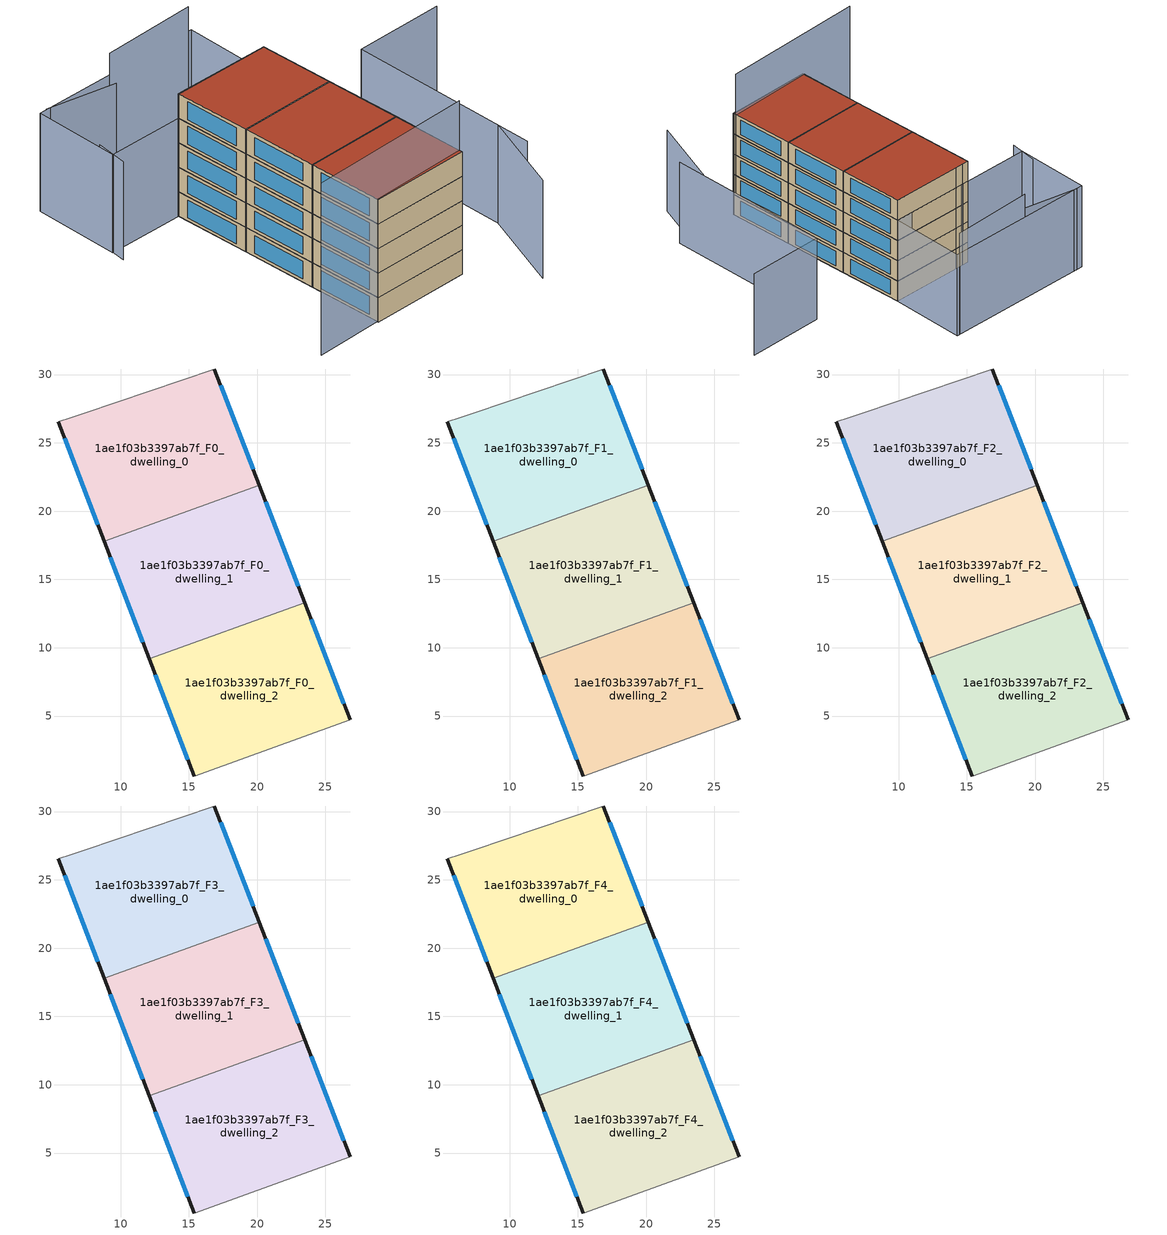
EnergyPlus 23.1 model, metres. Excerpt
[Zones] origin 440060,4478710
1ae1f03b3397ab7f_F0_dwelling_0
 floor ground (EU_floor_Construction): 20.15,21.89 16.86,30.41 7.34,27.18 6.36,26.84 5.45,26.54 8.8,17.81 z0
 wall outside (EU_wall_Construction): 16.86,30.41 20.15,21.89 / 8.8,17.81 5.45,26.54 z0:3
 wall adiabatic (EU_wall_Construction): 5.45,26.54 6.36,26.84 7.34,27.18 16.86,30.41 z0:3
 wall to 1ae1f03b3397ab7f_F0_dwelling_1 (EU_wall_Construction): 20.15,21.89 8.8,17.81 z0:3
 window (EU_Window_Construction): 17.32,29.23 19.7,23.07 / 8.33,19.02 5.91,25.33 z0.42:2.58
1ae1f03b3397ab7f_F0_dwelling_1
 floor ground (EU_floor_Construction): 23.48,13.3 20.15,21.89 8.8,17.81 12.1,9.2 z0
 wall outside (EU_wall_Construction): 12.1,9.2 8.8,17.81 / 20.15,21.89 23.48,13.3 z0:3
 wall to 1ae1f03b3397ab7f_F0_dwelling_2 (EU_wall_Construction): 23.48,13.3 12.1,9.2 z0:3
 window (EU_Window_Construction): 11.64,10.39 9.25,16.61 / 20.62,20.7 23.02,14.49 z0.42:2.58
1ae1f03b3397ab7f_F0_dwelling_2
 floor ground (EU_floor_Construction): 26.8,4.72 23.48,13.3 12.1,9.2 15.39,0.62 z0
 wall outside (EU_wall_Construction): 15.39,0.62 12.1,9.2 / 23.48,13.3 26.8,4.72 z0:3
 wall adiabatic (EU_wall_Construction): 26.8,4.72 15.39,0.62 z0:3
 window (EU_Window_Construction): 14.93,1.81 12.55,8.01 / 23.94,12.11 26.34,5.91 z0.42:2.58
1ae1f03b3397ab7f_F1_dwelling_0
 floor to 1ae1f03b3397ab7f_F0_dwelling_0 (EU_floor_Construction): 20.15,21.89 16.86,30.41 7.34,27.18 6.36,26.84 5.45,26.54 8.8,17.81 z3
 wall outside (EU_wall_Construction): 16.86,30.41 20.15,21.89 / 8.8,17.81 5.45,26.54 z3:6
 wall adiabatic (EU_wall_Construction): 5.45,26.54 6.36,26.84 7.34,27.18 16.86,30.41 z3:6
 wall to 1ae1f03b3397ab7f_F1_dwelling_1 (EU_wall_Construction): 20.15,21.89 8.8,17.81 z3:6
 window (EU_Window_Construction): 17.32,29.23 19.7,23.07 / 8.33,19.02 5.91,25.33 z3.42:5.58
1ae1f03b3397ab7f_F1_dwelling_1
 floor to 1ae1f03b3397ab7f_F0_dwelling_1 (EU_floor_Construction): 23.48,13.3 20.15,21.89 8.8,17.81 12.1,9.2 z3
 wall outside (EU_wall_Construction): 12.1,9.2 8.8,17.81 / 20.15,21.89 23.48,13.3 z3:6
 wall to 1ae1f03b3397ab7f_F1_dwelling_2 (EU_wall_Construction): 23.48,13.3 12.1,9.2 z3:6
 window (EU_Window_Construction): 11.64,10.39 9.25,16.61 / 20.62,20.7 23.02,14.49 z3.42:5.58
1ae1f03b3397ab7f_F1_dwelling_2
 floor to 1ae1f03b3397ab7f_F0_dwelling_2 (EU_floor_Construction): 26.8,4.72 23.48,13.3 12.1,9.2 15.39,0.62 z3
 wall outside (EU_wall_Construction): 15.39,0.62 12.1,9.2 / 23.48,13.3 26.8,4.72 z3:6
 wall adiabatic (EU_wall_Construction): 26.8,4.72 15.39,0.62 z3:6
 window (EU_Window_Construction): 14.93,1.81 12.55,8.01 / 23.94,12.11 26.34,5.91 z3.42:5.58
1ae1f03b3397ab7f_F2_dwelling_0
 floor to 1ae1f03b3397ab7f_F1_dwelling_0 (EU_floor_Construction): 20.15,21.89 16.86,30.41 7.34,27.18 6.36,26.84 5.45,26.54 8.8,17.81 z6
 wall outside (EU_wall_Construction): 16.86,30.41 20.15,21.89 / 8.8,17.81 5.45,26.54 z6:9
 wall adiabatic (EU_wall_Construction): 5.45,26.54 6.36,26.84 7.34,27.18 16.86,30.41 z6:9
 wall to 1ae1f03b3397ab7f_F2_dwelling_1 (EU_wall_Construction): 20.15,21.89 8.8,17.81 z6:9
 window (EU_Window_Construction): 17.32,29.23 19.7,23.07 / 8.33,19.02 5.91,25.33 z6.42:8.58
1ae1f03b3397ab7f_F2_dwelling_1
 floor to 1ae1f03b3397ab7f_F1_dwelling_1 (EU_floor_Construction): 23.48,13.3 20.15,21.89 8.8,17.81 12.1,9.2 z6
 wall outside (EU_wall_Construction): 12.1,9.2 8.8,17.81 / 20.15,21.89 23.48,13.3 z6:9
 wall to 1ae1f03b3397ab7f_F2_dwelling_2 (EU_wall_Construction): 23.48,13.3 12.1,9.2 z6:9
 window (EU_Window_Construction): 11.64,10.39 9.25,16.61 / 20.62,20.7 23.02,14.49 z6.42:8.58
1ae1f03b3397ab7f_F2_dwelling_2
 floor to 1ae1f03b3397ab7f_F1_dwelling_2 (EU_floor_Construction): 26.8,4.72 23.48,13.3 12.1,9.2 15.39,0.62 z6
 wall outside (EU_wall_Construction): 15.39,0.62 12.1,9.2 / 23.48,13.3 26.8,4.72 z6:9
 wall adiabatic (EU_wall_Construction): 26.8,4.72 15.39,0.62 z6:9
 window (EU_Window_Construction): 14.93,1.81 12.55,8.01 / 23.94,12.11 26.34,5.91 z6.42:8.58
1ae1f03b3397ab7f_F3_dwelling_0
 floor to 1ae1f03b3397ab7f_F2_dwelling_0 (EU_floor_Construction): 20.15,21.89 16.86,30.41 7.34,27.18 6.36,26.84 5.45,26.54 8.8,17.81 z9
 wall outside (EU_wall_Construction): 16.86,30.41 20.15,21.89 / 8.8,17.81 5.45,26.54 z9:12
 wall adiabatic (EU_wall_Construction): 5.45,26.54 6.36,26.84 7.34,27.18 16.86,30.41 z9:12
 wall to 1ae1f03b3397ab7f_F3_dwelling_1 (EU_wall_Construction): 20.15,21.89 8.8,17.81 z9:12
 window (EU_Window_Construction): 17.32,29.23 19.7,23.07 / 8.33,19.02 5.91,25.33 z9.42:11.58
1ae1f03b3397ab7f_F3_dwelling_1
 floor to 1ae1f03b3397ab7f_F2_dwelling_1 (EU_floor_Construction): 23.48,13.3 20.15,21.89 8.8,17.81 12.1,9.2 z9
 wall outside (EU_wall_Construction): 12.1,9.2 8.8,17.81 / 20.15,21.89 23.48,13.3 z9:12
 wall to 1ae1f03b3397ab7f_F3_dwelling_2 (EU_wall_Construction): 23.48,13.3 12.1,9.2 z9:12
 window (EU_Window_Construction): 11.64,10.39 9.25,16.61 / 20.62,20.7 23.02,14.49 z9.42:11.58
1ae1f03b3397ab7f_F3_dwelling_2
 floor to 1ae1f03b3397ab7f_F2_dwelling_2 (EU_floor_Construction): 26.8,4.72 23.48,13.3 12.1,9.2 15.39,0.62 z9
 wall outside (EU_wall_Construction): 15.39,0.62 12.1,9.2 / 23.48,13.3 26.8,4.72 z9:12
 wall adiabatic (EU_wall_Construction): 26.8,4.72 15.39,0.62 z9:12
 window (EU_Window_Construction): 14.93,1.81 12.55,8.01 / 23.94,12.11 26.34,5.91 z9.42:11.58
1ae1f03b3397ab7f_F4_dwelling_0
 floor to 1ae1f03b3397ab7f_F3_dwelling_0 (EU_floor_Construction): 20.15,21.89 16.86,30.41 7.34,27.18 6.36,26.84 5.45,26.54 8.8,17.81 z12
 wall outside (EU_wall_Construction): 16.86,30.41 20.15,21.89 / 8.8,17.81 5.45,26.54 z12:15
 wall adiabatic (EU_wall_Construction): 5.45,26.54 6.36,26.84 7.34,27.18 16.86,30.41 z12:15
 wall to 1ae1f03b3397ab7f_F4_dwelling_1 (EU_wall_Construction): 20.15,21.89 8.8,17.81 z12:15
 window (EU_Window_Construction): 17.32,29.23 19.7,23.07 / 8.33,19.02 5.91,25.33 z12.42:14.58
 roof outside (EU_roof_Construction): 16.86,30.41 20.15,21.89 8.8,17.81 5.45,26.54 6.36,26.84 7.34,27.18 z15
1ae1f03b3397ab7f_F4_dwelling_1
 floor to 1ae1f03b3397ab7f_F3_dwelling_1 (EU_floor_Construction): 23.48,13.3 20.15,21.89 8.8,17.81 12.1,9.2 z12
 wall outside (EU_wall_Construction): 12.1,9.2 8.8,17.81 / 20.15,21.89 23.48,13.3 z12:15
 wall to 1ae1f03b3397ab7f_F4_dwelling_2 (EU_wall_Construction): 23.48,13.3 12.1,9.2 z12:15
 window (EU_Window_Construction): 11.64,10.39 9.25,16.61 / 20.62,20.7 23.02,14.49 z12.42:14.58
 roof outside (EU_roof_Construction): 20.15,21.89 23.48,13.3 12.1,9.2 8.8,17.81 z15
1ae1f03b3397ab7f_F4_dwelling_2
 floor to 1ae1f03b3397ab7f_F3_dwelling_2 (EU_floor_Construction): 26.8,4.72 23.48,13.3 12.1,9.2 15.39,0.62 z12
 wall outside (EU_wall_Construction): 15.39,0.62 12.1,9.2 / 23.48,13.3 26.8,4.72 z12:15
 wall adiabatic (EU_wall_Construction): 26.8,4.72 15.39,0.62 z12:15
 window (EU_Window_Construction): 14.93,1.81 12.55,8.01 / 23.94,12.11 26.34,5.91 z12.42:14.58
 roof outside (EU_roof_Construction): 23.48,13.3 26.8,4.72 15.39,0.62 12.1,9.2 z15
shading: 7.65,-2.15 26.64,5.14 z0:21; 35.4,7.51 27.44,29.61 / 27.44,29.61 37.7,33.31 / -3.79,25.68 -2.99,21.91 / 33.77,0.53 33.99,11.43 / 2.49,34.89 -5.87,33.8 / 16.86,30.41 -3.37,23.53 / -3.37,23.53 -6.73,33.41 / -6.73,33.41 13.5,40.29 / 13.5,40.29 16.86,30.41 z0:12; 13.12,40.16 2.34,36.04 z0:15
[Building]
EU S2 Campaign: North Axis=0; Terrain=City; Solar Distribution=FullExterior
[Site:Location]
Madrid: Latitude=40.5; Longitude=-3.5; Time Zone=1; Elevation=609
[SizingPeriod:WeatherFileDays]
AnnualSizingPeriod: Begin Month=1; Begin Day of Month=1; End Month=12; End Day of Month=31; Day of Week for Start Day=Monday; Use Weather File Daylight Saving Period=No; Use Weather File Rain and Snow Indicators=No
[MATERIAL]
EU_InternalMass_Material: Roughness=MediumRough; Thickness=0.1; Conductivity=1; Density=1800; Specific Heat=900; Thermal Absorptance=0.9; Solar Absorptance=0.7; Visible Absorptance=0.7
[MATERIAL:NOMASS] Roughness=MediumRough; Thermal Absorptance=0.9; Solar Absorptance=0.7; Visible Absorptance=0.7
Name | Thermal Resistance
EU_wall_NoMass | 1.60022
EU_roof_NoMass | 1.57597
EU_floor_NoMass | 0.470652
[WINDOWMATERIAL:SIMPLEGLAZINGSYSTEM]
EU_Window_SimpleGlazing: UFactor=3.28802; Solar Heat Gain Coefficient=0.85; Visible Transmittance=0.85
[CONSTRUCTION]
EU_wall_Construction: EU_wall_NoMass
EU_roof_Construction: EU_roof_NoMass
EU_floor_Construction: EU_floor_NoMass
EU_InternalMass_Construction: EU_InternalMass_Material
EU_Window_Construction: EU_Window_SimpleGlazing
[ZONE] Type=1; Multiplier=1; Ceiling Height=autocalculate; Floor Area=autocalculate; Part of Total Floor Area=Yes
Name | Volume
1ae1f03b3397ab7f_F0_dwelling_0; 1ae1f03b3397ab7f_F1_dwelling_0; 1ae1f03b3397ab7f_F2_dwelling_0; 1ae1f03b3397ab7f_F3_dwelling_0; 1ae1f03b3397ab7f_F4_dwelling_0 | 334.104
1ae1f03b3397ab7f_F0_dwelling_1; 1ae1f03b3397ab7f_F1_dwelling_1; 1ae1f03b3397ab7f_F2_dwelling_1; 1ae1f03b3397ab7f_F3_dwelling_1; 1ae1f03b3397ab7f_F4_dwelling_1 | 334.098
1ae1f03b3397ab7f_F0_dwelling_2; 1ae1f03b3397ab7f_F1_dwelling_2; 1ae1f03b3397ab7f_F2_dwelling_2; 1ae1f03b3397ab7f_F3_dwelling_2; 1ae1f03b3397ab7f_F4_dwelling_2 | 334.102
[INTERNALMASS] Construction=EU_InternalMass_Construction
Name | Zone or ZoneList | Surface Area
1ae1f03b3397ab7f_F0_dwelling_0_EU_InternalMass | 1ae1f03b3397ab7f_F0_dwelling_0 | 111.368
1ae1f03b3397ab7f_F0_dwelling_1_EU_InternalMass | 1ae1f03b3397ab7f_F0_dwelling_1 | 111.366
1ae1f03b3397ab7f_F0_dwelling_2_EU_InternalMass | 1ae1f03b3397ab7f_F0_dwelling_2 | 111.367
1ae1f03b3397ab7f_F1_dwelling_0_EU_InternalMass | 1ae1f03b3397ab7f_F1_dwelling_0 | 111.368
1ae1f03b3397ab7f_F1_dwelling_1_EU_InternalMass | 1ae1f03b3397ab7f_F1_dwelling_1 | 111.366
1ae1f03b3397ab7f_F1_dwelling_2_EU_InternalMass | 1ae1f03b3397ab7f_F1_dwelling_2 | 111.367
1ae1f03b3397ab7f_F2_dwelling_0_EU_InternalMass | 1ae1f03b3397ab7f_F2_dwelling_0 | 111.368
1ae1f03b3397ab7f_F2_dwelling_1_EU_InternalMass | 1ae1f03b3397ab7f_F2_dwelling_1 | 111.366
1ae1f03b3397ab7f_F2_dwelling_2_EU_InternalMass | 1ae1f03b3397ab7f_F2_dwelling_2 | 111.367
1ae1f03b3397ab7f_F3_dwelling_0_EU_InternalMass | 1ae1f03b3397ab7f_F3_dwelling_0 | 111.368
1ae1f03b3397ab7f_F3_dwelling_1_EU_InternalMass | 1ae1f03b3397ab7f_F3_dwelling_1 | 111.366
1ae1f03b3397ab7f_F3_dwelling_2_EU_InternalMass | 1ae1f03b3397ab7f_F3_dwelling_2 | 111.367
1ae1f03b3397ab7f_F4_dwelling_0_EU_InternalMass | 1ae1f03b3397ab7f_F4_dwelling_0 | 111.368
1ae1f03b3397ab7f_F4_dwelling_1_EU_InternalMass | 1ae1f03b3397ab7f_F4_dwelling_1 | 111.366
1ae1f03b3397ab7f_F4_dwelling_2_EU_InternalMass | 1ae1f03b3397ab7f_F4_dwelling_2 | 111.367
[OTHEREQUIPMENT] Fuel Type=Electricity; Design Level Calculation Method=Watts/Area; Power per Zone Floor Area=1; Fraction Latent=0; Fraction Radiant=0; Fraction Lost=0; Carbon Dioxide Generation Rate=0; EndUse Subcategory=EU_Step8_InternalGains
Name | Zone or ZoneList or Space or SpaceList | Schedule
EU_Step8_InternalGain_1ae1f03b3397ab7f_F0_dwelling_0_f000 | 1ae1f03b3397ab7f_F0_dwelling_0 | EU_Step8_GainSchedule_1ae1f03b3397ab7f_F0_dwelling_0_f000
EU_Step8_InternalGain_1ae1f03b3397ab7f_F0_dwelling_1_f000 | 1ae1f03b3397ab7f_F0_dwelling_1 | EU_Step8_GainSchedule_1ae1f03b3397ab7f_F0_dwelling_1_f000
EU_Step8_InternalGain_1ae1f03b3397ab7f_F0_dwelling_2_f000 | 1ae1f03b3397ab7f_F0_dwelling_2 | EU_Step8_GainSchedule_1ae1f03b3397ab7f_F0_dwelling_2_f000
EU_Step8_InternalGain_1ae1f03b3397ab7f_F1_dwelling_0_f000 | 1ae1f03b3397ab7f_F1_dwelling_0 | EU_Step8_GainSchedule_1ae1f03b3397ab7f_F1_dwelling_0_f000
EU_Step8_InternalGain_1ae1f03b3397ab7f_F1_dwelling_1_f000 | 1ae1f03b3397ab7f_F1_dwelling_1 | EU_Step8_GainSchedule_1ae1f03b3397ab7f_F1_dwelling_1_f000
EU_Step8_InternalGain_1ae1f03b3397ab7f_F1_dwelling_2_f000 | 1ae1f03b3397ab7f_F1_dwelling_2 | EU_Step8_GainSchedule_1ae1f03b3397ab7f_F1_dwelling_2_f000
EU_Step8_InternalGain_1ae1f03b3397ab7f_F2_dwelling_0_f000 | 1ae1f03b3397ab7f_F2_dwelling_0 | EU_Step8_GainSchedule_1ae1f03b3397ab7f_F2_dwelling_0_f000
EU_Step8_InternalGain_1ae1f03b3397ab7f_F2_dwelling_1_f000 | 1ae1f03b3397ab7f_F2_dwelling_1 | EU_Step8_GainSchedule_1ae1f03b3397ab7f_F2_dwelling_1_f000
EU_Step8_InternalGain_1ae1f03b3397ab7f_F2_dwelling_2_f000 | 1ae1f03b3397ab7f_F2_dwelling_2 | EU_Step8_GainSchedule_1ae1f03b3397ab7f_F2_dwelling_2_f000
EU_Step8_InternalGain_1ae1f03b3397ab7f_F3_dwelling_0_f000 | 1ae1f03b3397ab7f_F3_dwelling_0 | EU_Step8_GainSchedule_1ae1f03b3397ab7f_F3_dwelling_0_f000
EU_Step8_InternalGain_1ae1f03b3397ab7f_F3_dwelling_1_f000 | 1ae1f03b3397ab7f_F3_dwelling_1 | EU_Step8_GainSchedule_1ae1f03b3397ab7f_F3_dwelling_1_f000
EU_Step8_InternalGain_1ae1f03b3397ab7f_F3_dwelling_2_f000 | 1ae1f03b3397ab7f_F3_dwelling_2 | EU_Step8_GainSchedule_1ae1f03b3397ab7f_F3_dwelling_2_f000
EU_Step8_InternalGain_1ae1f03b3397ab7f_F4_dwelling_0_f000 | 1ae1f03b3397ab7f_F4_dwelling_0 | EU_Step8_GainSchedule_1ae1f03b3397ab7f_F4_dwelling_0_f000
EU_Step8_InternalGain_1ae1f03b3397ab7f_F4_dwelling_1_f000 | 1ae1f03b3397ab7f_F4_dwelling_1 | EU_Step8_GainSchedule_1ae1f03b3397ab7f_F4_dwelling_1_f000
EU_Step8_InternalGain_1ae1f03b3397ab7f_F4_dwelling_2_f000 | 1ae1f03b3397ab7f_F4_dwelling_2 | EU_Step8_GainSchedule_1ae1f03b3397ab7f_F4_dwelling_2_f000
[ZONEVENTILATION:DESIGNFLOWRATE] Schedule=EU_AlwaysOn; Design Flow Rate Calculation Method=AirChanges/Hour; Air Changes per Hour=0.480704; Ventilation Type=Natural; Fan Pressure Rise=0; Fan Total Efficiency=1; Constant Term Coefficient=1; Temperature Term Coefficient=0; Velocity Term Coefficient=0; Velocity Squared Term Coefficient=0; Minimum Indoor Temperature=-100; Maximum Indoor Temperature=100; Delta Temperature=-100; Minimum Outdoor Temperature=-100; Maximum Outdoor Temperature=100; Maximum Wind Speed=40
Name | Zone or ZoneList or Space or SpaceList
EU_ConstantAir_1ae1f03b3397ab7f_F0_dwelling_0 | 1ae1f03b3397ab7f_F0_dwelling_0
EU_ConstantAir_1ae1f03b3397ab7f_F0_dwelling_1 | 1ae1f03b3397ab7f_F0_dwelling_1
EU_ConstantAir_1ae1f03b3397ab7f_F0_dwelling_2 | 1ae1f03b3397ab7f_F0_dwelling_2
EU_ConstantAir_1ae1f03b3397ab7f_F1_dwelling_0 | 1ae1f03b3397ab7f_F1_dwelling_0
EU_ConstantAir_1ae1f03b3397ab7f_F1_dwelling_1 | 1ae1f03b3397ab7f_F1_dwelling_1
EU_ConstantAir_1ae1f03b3397ab7f_F1_dwelling_2 | 1ae1f03b3397ab7f_F1_dwelling_2
EU_ConstantAir_1ae1f03b3397ab7f_F2_dwelling_0 | 1ae1f03b3397ab7f_F2_dwelling_0
EU_ConstantAir_1ae1f03b3397ab7f_F2_dwelling_1 | 1ae1f03b3397ab7f_F2_dwelling_1
EU_ConstantAir_1ae1f03b3397ab7f_F2_dwelling_2 | 1ae1f03b3397ab7f_F2_dwelling_2
EU_ConstantAir_1ae1f03b3397ab7f_F3_dwelling_0 | 1ae1f03b3397ab7f_F3_dwelling_0
EU_ConstantAir_1ae1f03b3397ab7f_F3_dwelling_1 | 1ae1f03b3397ab7f_F3_dwelling_1
EU_ConstantAir_1ae1f03b3397ab7f_F3_dwelling_2 | 1ae1f03b3397ab7f_F3_dwelling_2
EU_ConstantAir_1ae1f03b3397ab7f_F4_dwelling_0 | 1ae1f03b3397ab7f_F4_dwelling_0
EU_ConstantAir_1ae1f03b3397ab7f_F4_dwelling_1 | 1ae1f03b3397ab7f_F4_dwelling_1
EU_ConstantAir_1ae1f03b3397ab7f_F4_dwelling_2 | 1ae1f03b3397ab7f_F4_dwelling_2
[HVACTEMPLATE:THERMOSTAT] Constant Heating Setpoint=20; Constant Cooling Setpoint=50
EU_HeatOnly_1ae1f03b3397ab7f_F0_dwelling_0; EU_HeatOnly_1ae1f03b3397ab7f_F0_dwelling_1; EU_HeatOnly_1ae1f03b3397ab7f_F0_dwelling_2; EU_HeatOnly_1ae1f03b3397ab7f_F1_dwelling_0; EU_HeatOnly_1ae1f03b3397ab7f_F1_dwelling_1; EU_HeatOnly_1ae1f03b3397ab7f_F1_dwelling_2; EU_HeatOnly_1ae1f03b3397ab7f_F2_dwelling_0; EU_HeatOnly_1ae1f03b3397ab7f_F2_dwelling_1; EU_HeatOnly_1ae1f03b3397ab7f_F2_dwelling_2; EU_HeatOnly_1ae1f03b3397ab7f_F3_dwelling_0; EU_HeatOnly_1ae1f03b3397ab7f_F3_dwelling_1; EU_HeatOnly_1ae1f03b3397ab7f_F3_dwelling_2; EU_HeatOnly_1ae1f03b3397ab7f_F4_dwelling_0; EU_HeatOnly_1ae1f03b3397ab7f_F4_dwelling_1; EU_HeatOnly_1ae1f03b3397ab7f_F4_dwelling_2
[HVACTEMPLATE:ZONE:IDEALLOADSAIRSYSTEM] System Availability Schedule=EU_AlwaysOn; Maximum Heating Supply Air Temperature=50; Minimum Cooling Supply Air Temperature=13; Maximum Heating Supply Air Humidity Ratio=0.0156; Minimum Cooling Supply Air Humidity Ratio=0.0077; Heating Limit=NoLimit; Cooling Limit=NoLimit; Heating Availability Schedule=EU_AlwaysOn; Cooling Availability Schedule=EU_CoolingOff; Dehumidification Control Type=ConstantSensibleHeatRatio; Cooling Sensible Heat Ratio=0.7; Dehumidification Setpoint=60; Humidification Control Type=None; Humidification Setpoint=30; Outdoor Air Method=None; Outdoor Air Flow Rate per Person=0.00944; Outdoor Air Flow Rate per Zone Floor Area=0; Outdoor Air Flow Rate per Zone=0; Demand Controlled Ventilation Type=None; Outdoor Air Economizer Type=NoEconomizer; Heat Recovery Type=None; Sensible Heat Recovery Effectiveness=0.7; Latent Heat Recovery Effectiveness=0.65
Name | Template Thermostat
1ae1f03b3397ab7f_F0_dwelling_0 | EU_HeatOnly_1ae1f03b3397ab7f_F0_dwelling_0
1ae1f03b3397ab7f_F0_dwelling_1 | EU_HeatOnly_1ae1f03b3397ab7f_F0_dwelling_1
1ae1f03b3397ab7f_F0_dwelling_2 | EU_HeatOnly_1ae1f03b3397ab7f_F0_dwelling_2
1ae1f03b3397ab7f_F1_dwelling_0 | EU_HeatOnly_1ae1f03b3397ab7f_F1_dwelling_0
1ae1f03b3397ab7f_F1_dwelling_1 | EU_HeatOnly_1ae1f03b3397ab7f_F1_dwelling_1
1ae1f03b3397ab7f_F1_dwelling_2 | EU_HeatOnly_1ae1f03b3397ab7f_F1_dwelling_2
1ae1f03b3397ab7f_F2_dwelling_0 | EU_HeatOnly_1ae1f03b3397ab7f_F2_dwelling_0
1ae1f03b3397ab7f_F2_dwelling_1 | EU_HeatOnly_1ae1f03b3397ab7f_F2_dwelling_1
1ae1f03b3397ab7f_F2_dwelling_2 | EU_HeatOnly_1ae1f03b3397ab7f_F2_dwelling_2
1ae1f03b3397ab7f_F3_dwelling_0 | EU_HeatOnly_1ae1f03b3397ab7f_F3_dwelling_0
1ae1f03b3397ab7f_F3_dwelling_1 | EU_HeatOnly_1ae1f03b3397ab7f_F3_dwelling_1
1ae1f03b3397ab7f_F3_dwelling_2 | EU_HeatOnly_1ae1f03b3397ab7f_F3_dwelling_2
1ae1f03b3397ab7f_F4_dwelling_0 | EU_HeatOnly_1ae1f03b3397ab7f_F4_dwelling_0
1ae1f03b3397ab7f_F4_dwelling_1 | EU_HeatOnly_1ae1f03b3397ab7f_F4_dwelling_1
1ae1f03b3397ab7f_F4_dwelling_2 | EU_HeatOnly_1ae1f03b3397ab7f_F4_dwelling_2
[SIZING:ZONE] Zone Cooling Design Supply Air Temperature Input Method=SupplyAirTemperature; Zone Cooling Design Supply Air Temperature=13; Zone Heating Design Supply Air Temperature Input Method=SupplyAirTemperature; Zone Heating Design Supply Air Temperature=50; Zone Cooling Design Supply Air Humidity Ratio=0.008; Zone Heating Design Supply Air Humidity Ratio=0.008; Cooling Design Air Flow Method=DesignDay; Cooling Design Air Flow Rate=0; Cooling Minimum Air Flow per Zone Floor Area=0.000762; Cooling Minimum Air Flow=0; Cooling Minimum Air Flow Fraction=0.2; Heating Design Air Flow Method=DesignDay; Heating Design Air Flow Rate=0; Heating Maximum Air Flow per Zone Floor Area=0.002032; Heating Maximum Air Flow=0.141576; Heating Maximum Air Flow Fraction=0.3; Account for Dedicated Outdoor Air System=No; Dedicated Outdoor Air System Control Strategy=NeutralSupplyAir; Dedicated Outdoor Air Low Setpoint Temperature for Design=autosize; Dedicated Outdoor Air High Setpoint Temperature for Design=autosize; Zone Load Sizing Method=Sensible Load Only No Latent Load; Zone Latent Cooling Design Supply Air Humidity Ratio Input Method=HumidityRatioDifference; Zone Cooling Design Supply Air Humidity Ratio Difference=0.005; Zone Latent Heating Design Supply Air Humidity Ratio Input Method=HumidityRatioDifference; Zone Humidification Design Supply Air Humidity Ratio Difference=0.005
1ae1f03b3397ab7f_F0_dwelling_0; 1ae1f03b3397ab7f_F0_dwelling_1; 1ae1f03b3397ab7f_F0_dwelling_2; 1ae1f03b3397ab7f_F1_dwelling_0; 1ae1f03b3397ab7f_F1_dwelling_1; 1ae1f03b3397ab7f_F1_dwelling_2; 1ae1f03b3397ab7f_F2_dwelling_0; 1ae1f03b3397ab7f_F2_dwelling_1; 1ae1f03b3397ab7f_F2_dwelling_2; 1ae1f03b3397ab7f_F3_dwelling_0; 1ae1f03b3397ab7f_F3_dwelling_1; 1ae1f03b3397ab7f_F3_dwelling_2; 1ae1f03b3397ab7f_F4_dwelling_0; 1ae1f03b3397ab7f_F4_dwelling_1; 1ae1f03b3397ab7f_F4_dwelling_2
[SCHEDULE:CONSTANT]
Name | Hourly Value
EU_AlwaysOn | 1
EU_CoolingOff | 0
[SCHEDULE:FILE] Column Number=1; Rows to Skip at Top=0; Number of Hours of Data=8760; Column Separator=Comma; Interpolate to Timestep=No; Minutes per Item=60; Adjust Schedule for Daylight Savings=Yes
Name | File
EU_Step8_GainSchedule_1ae1f03b3397ab7f_F0_dwelling_0_f000 | ../../schedules/1ae1f03b3397ab7f/1ae1f03b3397ab7f_F0_dwelling_0_f000_gain.csv
EU_Step8_GainSchedule_1ae1f03b3397ab7f_F0_dwelling_1_f000 | ../../schedules/1ae1f03b3397ab7f/1ae1f03b3397ab7f_F0_dwelling_1_f000_gain.csv
EU_Step8_GainSchedule_1ae1f03b3397ab7f_F0_dwelling_2_f000 | ../../schedules/1ae1f03b3397ab7f/1ae1f03b3397ab7f_F0_dwelling_2_f000_gain.csv
EU_Step8_GainSchedule_1ae1f03b3397ab7f_F1_dwelling_0_f000 | ../../schedules/1ae1f03b3397ab7f/1ae1f03b3397ab7f_F1_dwelling_0_f000_gain.csv
EU_Step8_GainSchedule_1ae1f03b3397ab7f_F1_dwelling_1_f000 | ../../schedules/1ae1f03b3397ab7f/1ae1f03b3397ab7f_F1_dwelling_1_f000_gain.csv
EU_Step8_GainSchedule_1ae1f03b3397ab7f_F1_dwelling_2_f000 | ../../schedules/1ae1f03b3397ab7f/1ae1f03b3397ab7f_F1_dwelling_2_f000_gain.csv
EU_Step8_GainSchedule_1ae1f03b3397ab7f_F2_dwelling_0_f000 | ../../schedules/1ae1f03b3397ab7f/1ae1f03b3397ab7f_F2_dwelling_0_f000_gain.csv
EU_Step8_GainSchedule_1ae1f03b3397ab7f_F2_dwelling_1_f000 | ../../schedules/1ae1f03b3397ab7f/1ae1f03b3397ab7f_F2_dwelling_1_f000_gain.csv
EU_Step8_GainSchedule_1ae1f03b3397ab7f_F2_dwelling_2_f000 | ../../schedules/1ae1f03b3397ab7f/1ae1f03b3397ab7f_F2_dwelling_2_f000_gain.csv
EU_Step8_GainSchedule_1ae1f03b3397ab7f_F3_dwelling_0_f000 | ../../schedules/1ae1f03b3397ab7f/1ae1f03b3397ab7f_F3_dwelling_0_f000_gain.csv
EU_Step8_GainSchedule_1ae1f03b3397ab7f_F3_dwelling_1_f000 | ../../schedules/1ae1f03b3397ab7f/1ae1f03b3397ab7f_F3_dwelling_1_f000_gain.csv
EU_Step8_GainSchedule_1ae1f03b3397ab7f_F3_dwelling_2_f000 | ../../schedules/1ae1f03b3397ab7f/1ae1f03b3397ab7f_F3_dwelling_2_f000_gain.csv
EU_Step8_GainSchedule_1ae1f03b3397ab7f_F4_dwelling_0_f000 | ../../schedules/1ae1f03b3397ab7f/1ae1f03b3397ab7f_F4_dwelling_0_f000_gain.csv
EU_Step8_GainSchedule_1ae1f03b3397ab7f_F4_dwelling_1_f000 | ../../schedules/1ae1f03b3397ab7f/1ae1f03b3397ab7f_F4_dwelling_1_f000_gain.csv
EU_Step8_GainSchedule_1ae1f03b3397ab7f_F4_dwelling_2_f000 | ../../schedules/1ae1f03b3397ab7f/1ae1f03b3397ab7f_F4_dwelling_2_f000_gain.csv
